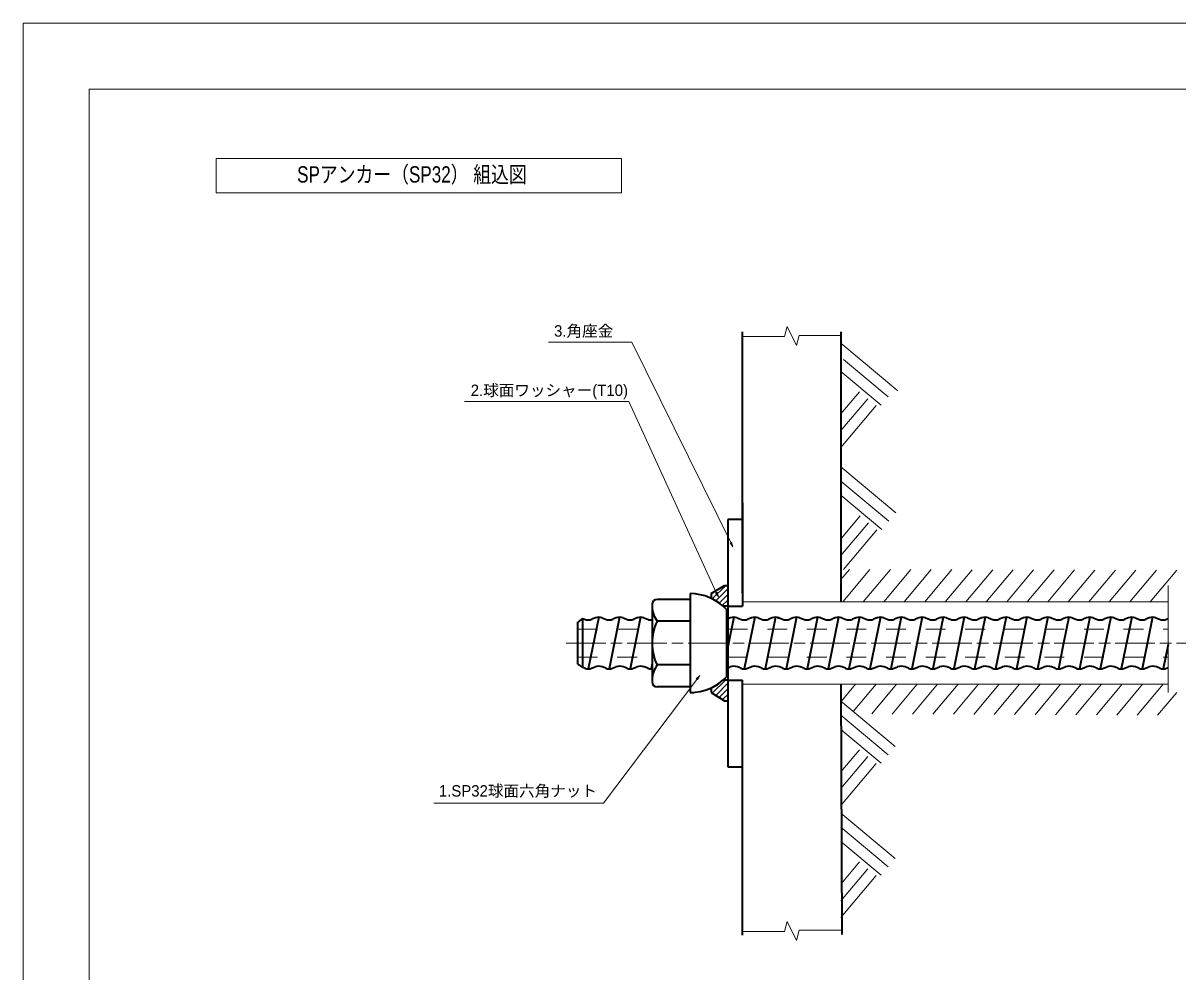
# Model space of a CAD drawing. Units: millimetres at full size, sheet at 1:2; details may follow other scales. Extents: x 1845 to 3525, y 1377 to 2565.
# Drawn here: x 1845 to 2545, y 1989 to 2565 of the extents above; entities that cross this region are included whole.
import ezdxf
from ezdxf.enums import TextEntityAlignment as Align

# ---------------------------------------------------------------- set-up
doc = ezdxf.new("R2010")
doc.units = ezdxf.units.MM
doc.header["$LTSCALE"] = 2
doc.header["$PDMODE"] = 32
doc.header["$PDSIZE"] = 1
doc.linetypes.add('CHAIN', pattern=[18.5, 12, -1.5, 3.5, -1.5])
doc.linetypes.add('DASHED_SPACED', pattern=[12, 6, -6])
for name, color, linetype, lineweight in [('1外形線', 7, 'Continuous', 35), ('2細い実線', 3, 'Continuous', 20), ('3隠れ線', 2, 'DASHED_SPACED', 13), ('4中心線', 1, 'CHAIN', 13), ('6寸法線', 4, 'Continuous', 13), ('7 枠・タイトル', 7, 'Continuous', 13)]:
    doc.layers.add(name, color=color, linetype=linetype, lineweight=lineweight)
doc.styles.add('ＭＳ Ｐゴシック', font='')
doc.styles.get('ＭＳ Ｐゴシック').set_extended_font_data('MS PGothic')
pattern_1 = [(45, (1344.349, 1950.334), (-1.6838, 1.6838), [])]

# ---------------------------------------------------------------- blocks, each defined once
blk = doc.blocks.new('open_arrow')
at = {"color": 0, "linetype": 'Continuous', "lineweight": -2}
blk.add_lwpolyline([(7.5, 1.25), (0, 0), (7.5, -1.25)], dxfattribs=at)

msp = doc.modelspace()

# ---------------------------------------------------------------- hatches: boundary and pattern name
at = {"layer": '2細い実線'}
h = msp.add_hatch(dxfattribs=at)
h.set_pattern_fill('USER', color=256, style=0, pattern_type=2)
h.set_pattern_definition(pattern_1)
h.paths.add_polyline_path([(2262.312, 2218.75), (2262.312, 2215.862, -0.0702), (2269.312, 2211.25), (2272.312, 2211.25), (2272.312, 2223.75), (2270.312, 2223.75)])
h = msp.add_hatch(dxfattribs=at)
h.set_pattern_fill('USER', color=256, style=0, pattern_type=2)
h.set_pattern_definition(pattern_1)
h.paths.add_polyline_path([(2272.312, 2166.25), (2269.312, 2166.25, -0.0702), (2262.312, 2161.638), (2262.312, 2158.75), (2270.312, 2153.75), (2272.312, 2153.75)])

# ---------------------------------------------------------------- linework, layer by layer
at = {"layer": '1外形線'}
for p, q in [((2281.309, 2219.199), (2281.309, 2377.633)), ((2340.94, 2377.633), (2340.94, 2213.75)), ((2281.309, 2273.75), (2281.309, 2213.75)), ((2281.312, 2263.75), (2272.312, 2263.75)), ((2272.312, 2263.75), (2272.312, 2113.75)), ((2281.312, 2263.75), (2281.312, 2211.25)), ((2262.312, 2218.75), (2270.312, 2223.75)), ((2270.312, 2223.75), (2272.312, 2223.75)), ((2272.312, 2223.75), (2272.312, 2153.75)), ((2249.469, 2215.3), (2229.469, 2215.3)), ((2249.469, 2218.75), (2249.469, 2158.75)), ((2262.312, 2218.75), (2262.312, 2215.862)), ((2226.469, 2212.3), (2226.469, 2165.2)), ((2272.312, 2211.25), (2269.312, 2211.25)), ((2271.469, 2209.146), (2271.469, 2168.354)), ((2272.312, 2211.25), (2281.312, 2211.25)), ((2184.312, 2203.659), (2181.312, 2201.485)), ((2181.312, 2176.015), (2181.312, 2201.485)), ((2184.312, 2203.659), (2185.467, 2203.199)), ((2184.312, 2203.659), (2184.312, 2174.007)), ((2194.046, 2204.42), (2187.696, 2173.08)), ((2192.022, 2204.034), (2189.925, 2203.199)), ((2196.07, 2204.034), (2198.167, 2203.199)), ((2206.746, 2204.42), (2200.396, 2173.08)), ((2204.722, 2204.034), (2202.625, 2203.199)), ((2208.77, 2204.034), (2210.867, 2203.199)), ((2219.446, 2204.42), (2213.096, 2173.08)), ((2217.422, 2204.034), (2215.325, 2203.199)), ((2221.47, 2204.034), (2223.567, 2203.199)), ((2249.469, 2202.025), (2229.469, 2202.025)), ((2275.943, 2204.42), (2272.312, 2186.502)), ((2273.918, 2204.034), (2272.312, 2203.394)), ((2277.967, 2204.034), (2280.064, 2203.199)), ((2288.643, 2204.42), (2282.293, 2173.08)), ((2286.618, 2204.034), (2284.522, 2203.199)), ((2290.667, 2204.034), (2292.764, 2203.199)), ((2301.343, 2204.42), (2294.993, 2173.08)), ((2299.318, 2204.034), (2297.222, 2203.199)), ((2303.367, 2204.034), (2305.464, 2203.199)), ((2314.043, 2204.42), (2307.693, 2173.08)), ((2312.018, 2204.034), (2309.922, 2203.199)), ((2316.067, 2204.034), (2318.164, 2203.199)), ((2326.743, 2204.42), (2320.393, 2173.08)), ((2324.718, 2204.034), (2322.622, 2203.199)), ((2328.767, 2204.034), (2330.864, 2203.199)), ((2339.443, 2204.42), (2333.093, 2173.08)), ((2337.418, 2204.034), (2335.322, 2203.199)), ((2341.467, 2204.034), (2343.564, 2203.199)), ((2352.143, 2204.42), (2345.793, 2173.08)), ((2350.118, 2204.034), (2348.022, 2203.199)), ((2354.167, 2204.034), (2356.264, 2203.199)), ((2364.843, 2204.42), (2358.493, 2173.08)), ((2362.818, 2204.034), (2360.722, 2203.199)), ((2366.867, 2204.034), (2368.964, 2203.199)), ((2377.543, 2204.42), (2371.193, 2173.08)), ((2375.518, 2204.034), (2373.422, 2203.199)), ((2379.567, 2204.034), (2381.664, 2203.199)), ((2390.243, 2204.42), (2383.893, 2173.08)), ((2388.218, 2204.034), (2386.122, 2203.199)), ((2392.267, 2204.034), (2394.364, 2203.199)), ((2402.943, 2204.42), (2396.593, 2173.08)), ((2400.918, 2204.034), (2398.822, 2203.199)), ((2404.967, 2204.034), (2407.064, 2203.199)), ((2415.643, 2204.42), (2409.293, 2173.08)), ((2413.618, 2204.034), (2411.522, 2203.199)), ((2417.667, 2204.034), (2419.764, 2203.199)), ((2426.318, 2204.034), (2424.222, 2203.199)), ((2428.343, 2204.42), (2425.168, 2188.75)), ((2430.367, 2204.034), (2432.464, 2203.199)), ((2441.043, 2204.42), (2434.693, 2173.08)), ((2439.018, 2204.034), (2436.922, 2203.199)), ((2443.067, 2204.034), (2445.164, 2203.199)), ((2453.743, 2204.42), (2447.393, 2173.08)), ((2451.718, 2204.034), (2449.622, 2203.199)), ((2455.767, 2204.034), (2457.864, 2203.199)), ((2466.443, 2204.42), (2460.093, 2173.08)), ((2464.418, 2204.034), (2462.322, 2203.199)), ((2468.467, 2204.034), (2470.564, 2203.199)), ((2477.118, 2204.034), (2475.022, 2203.199)), ((2479.143, 2204.42), (2475.968, 2188.75)), ((2481.167, 2204.034), (2483.264, 2203.199)), ((2491.843, 2204.42), (2485.493, 2173.08)), ((2489.818, 2204.034), (2487.722, 2203.199)), ((2493.867, 2204.034), (2495.964, 2203.199)), ((2504.543, 2204.42), (2498.193, 2173.08)), ((2502.518, 2204.034), (2500.422, 2203.199)), ((2506.567, 2204.034), (2508.664, 2203.199)), ((2517.243, 2204.42), (2510.893, 2173.08)), ((2515.218, 2204.034), (2513.122, 2203.199)), ((2519.267, 2204.034), (2521.364, 2203.199)), ((2529.943, 2204.42), (2523.593, 2173.08)), ((2527.918, 2204.034), (2525.822, 2203.199)), ((2531.967, 2204.034), (2534.064, 2203.199)), ((2539.309, 2203.512), (2538.522, 2203.199)), ((2425.168, 2188.75), (2421.993, 2173.08)), ((2475.968, 2188.75), (2472.793, 2173.08)), ((2539.309, 2187.966), (2536.293, 2173.08)), ((2181.312, 2176.015), (2184.312, 2174.007)), ((2185.672, 2173.466), (2184.312, 2174.007)), ((2189.72, 2173.466), (2191.817, 2174.3)), ((2198.372, 2173.466), (2196.275, 2174.3)), ((2202.42, 2173.466), (2204.517, 2174.3)), ((2211.072, 2173.466), (2208.975, 2174.3)), ((2215.12, 2173.466), (2217.217, 2174.3)), ((2223.772, 2173.466), (2221.675, 2174.3)), ((2226.469, 2176.403), (2225.796, 2173.08)), ((2249.469, 2175.475), (2229.469, 2175.475)), ((2272.312, 2173.743), (2273.714, 2174.3)), ((2280.268, 2173.466), (2278.172, 2174.3)), ((2284.317, 2173.466), (2286.414, 2174.3)), ((2292.968, 2173.466), (2290.872, 2174.3)), ((2297.017, 2173.466), (2299.114, 2174.3)), ((2305.668, 2173.466), (2303.572, 2174.3)), ((2309.717, 2173.466), (2311.814, 2174.3)), ((2318.368, 2173.466), (2316.272, 2174.3)), ((2322.417, 2173.466), (2324.514, 2174.3)), ((2331.068, 2173.466), (2328.972, 2174.3)), ((2335.117, 2173.466), (2337.214, 2174.3)), ((2343.768, 2173.466), (2341.672, 2174.3)), ((2347.817, 2173.466), (2349.914, 2174.3)), ((2356.468, 2173.466), (2354.372, 2174.3)), ((2360.517, 2173.466), (2362.614, 2174.3)), ((2369.168, 2173.466), (2367.072, 2174.3)), ((2373.217, 2173.466), (2375.314, 2174.3)), ((2381.868, 2173.466), (2379.772, 2174.3)), ((2385.917, 2173.466), (2388.014, 2174.3)), ((2394.568, 2173.466), (2392.472, 2174.3)), ((2398.617, 2173.466), (2400.714, 2174.3)), ((2407.268, 2173.466), (2405.172, 2174.3)), ((2411.317, 2173.466), (2413.414, 2174.3)), ((2419.968, 2173.466), (2417.872, 2174.3)), ((2424.017, 2173.466), (2426.114, 2174.3)), ((2432.668, 2173.466), (2430.572, 2174.3)), ((2436.717, 2173.466), (2438.814, 2174.3)), ((2445.368, 2173.466), (2443.272, 2174.3)), ((2449.417, 2173.466), (2451.514, 2174.3)), ((2458.068, 2173.466), (2455.972, 2174.3)), ((2462.117, 2173.466), (2464.214, 2174.3)), ((2470.768, 2173.466), (2468.672, 2174.3)), ((2474.817, 2173.466), (2476.914, 2174.3)), ((2483.468, 2173.466), (2481.372, 2174.3)), ((2487.517, 2173.466), (2489.614, 2174.3)), ((2496.168, 2173.466), (2494.072, 2174.3)), ((2500.217, 2173.466), (2502.314, 2174.3)), ((2508.868, 2173.466), (2506.772, 2174.3)), ((2512.917, 2173.466), (2515.014, 2174.3)), ((2521.568, 2173.466), (2519.472, 2174.3)), ((2525.617, 2173.466), (2527.714, 2174.3)), ((2534.268, 2173.466), (2532.172, 2174.3)), ((2538.317, 2173.466), (2539.309, 2173.861)), ((2272.312, 2166.25), (2269.312, 2166.25)), ((2272.312, 2166.25), (2281.312, 2166.25)), ((2281.312, 2113.75), (2281.312, 2166.25)), ((2249.469, 2162.2), (2229.469, 2162.2)), ((2262.312, 2161.638), (2262.312, 2158.75)), ((2262.312, 2158.75), (2270.312, 2153.75)), ((2281.309, 2011.562), (2281.315, 2163.75)), ((2340.94, 2163.75), (2341.419, 2011.947)), ((2270.312, 2153.75), (2272.312, 2153.75)), ((2272.312, 2113.75), (2281.312, 2113.75))]:
    msp.add_line(p, q, dxfattribs=at)
for centre, radius, start, end in [((2229.469, 2212.3), 3, 90, 180), ((2249.469, 2188.75), 30, 42.83343, 90), ((2249.469, 2188.75), 30, 48.59038, 64.65267), ((2241.469, 2211.025), 15, 180, 216.8699), ((2187.696, 2208.77), 6, 248.19211, 291.80789), ((2194.046, 2198.92), 5.5, 68.40525, 111.59475), ((2200.396, 2208.77), 6, 248.19211, 291.80789), ((2206.746, 2198.92), 5.5, 68.40525, 111.59475), ((2213.096, 2208.77), 6, 248.19211, 291.80789), ((2219.446, 2198.92), 5.5, 68.40525, 111.59475), ((2225.796, 2208.77), 6, 248.19211, 276.44271), ((2257.34, 2188.75), 30.871, 154.53143, 180), ((2275.943, 2198.92), 5.5, 68.40525, 111.59475), ((2282.293, 2208.77), 6, 248.19211, 291.80789), ((2288.643, 2198.92), 5.5, 68.40525, 111.59475), ((2294.993, 2208.77), 6, 248.19211, 291.80789), ((2301.343, 2198.92), 5.5, 68.40525, 111.59475), ((2307.693, 2208.77), 6, 248.19211, 291.80789), ((2314.043, 2198.92), 5.5, 68.40525, 111.59475), ((2320.393, 2208.77), 6, 248.19211, 291.80789), ((2326.743, 2198.92), 5.5, 68.40525, 111.59475), ((2333.093, 2208.77), 6, 248.19211, 291.80789), ((2339.443, 2198.92), 5.5, 68.40525, 111.59475), ((2345.793, 2208.77), 6, 248.19211, 291.80789), ((2352.143, 2198.92), 5.5, 68.40525, 111.59475), ((2358.493, 2208.77), 6, 248.19211, 291.80789), ((2364.843, 2198.92), 5.5, 68.40525, 111.59475), ((2371.193, 2208.77), 6, 248.19211, 291.80789), ((2377.543, 2198.92), 5.5, 68.40525, 111.59475), ((2383.893, 2208.77), 6, 248.19211, 291.80789), ((2390.243, 2198.92), 5.5, 68.40525, 111.59475), ((2396.593, 2208.77), 6, 248.19211, 291.80789), ((2402.943, 2198.92), 5.5, 68.40525, 111.59475), ((2409.293, 2208.77), 6, 248.19211, 291.80789), ((2415.643, 2198.92), 5.5, 68.40525, 111.59475), ((2421.993, 2208.77), 6, 248.19211, 291.80789), ((2428.343, 2198.92), 5.5, 68.40525, 111.59475), ((2434.693, 2208.77), 6, 248.19211, 291.80789), ((2441.043, 2198.92), 5.5, 68.40525, 111.59475), ((2447.393, 2208.77), 6, 248.19211, 291.80789), ((2453.743, 2198.92), 5.5, 68.40525, 111.59475), ((2460.093, 2208.77), 6, 248.19211, 291.80789), ((2466.443, 2198.92), 5.5, 68.40525, 111.59475), ((2472.793, 2208.77), 6, 248.19211, 291.80789), ((2479.143, 2198.92), 5.5, 68.40525, 111.59475), ((2485.493, 2208.77), 6, 248.19211, 291.80789), ((2491.843, 2198.92), 5.5, 68.40525, 111.59475), ((2498.193, 2208.77), 6, 248.19211, 291.80789), ((2504.543, 2198.92), 5.5, 68.40525, 111.59475), ((2510.893, 2208.77), 6, 248.19211, 291.80789), ((2517.243, 2198.92), 5.5, 68.40525, 111.59475), ((2523.593, 2208.77), 6, 248.19211, 291.80789), ((2529.943, 2198.92), 5.5, 68.40525, 111.59475), ((2536.293, 2208.77), 6, 248.19211, 291.80789), ((2257.34, 2188.75), 30.871, 180, 205.46858), ((2187.696, 2178.58), 5.5, 248.40525, 291.59475), ((2194.046, 2168.73), 6, 68.19211, 111.80789), ((2200.396, 2178.58), 5.5, 248.40525, 291.59475), ((2206.746, 2168.73), 6, 68.19211, 111.80789), ((2213.096, 2178.58), 5.5, 248.40525, 291.59475), ((2219.446, 2168.73), 6, 68.19211, 111.80789), ((2225.796, 2178.58), 5.5, 248.40525, 277.03124), ((2241.469, 2166.475), 15, 143.1301, 180), ((2275.943, 2168.73), 6, 68.19211, 111.80789), ((2282.293, 2178.58), 5.5, 248.40525, 291.59475), ((2288.643, 2168.73), 6, 68.19211, 111.80789), ((2294.993, 2178.58), 5.5, 248.40525, 291.59475), ((2301.343, 2168.73), 6, 68.19211, 111.80789), ((2307.693, 2178.58), 5.5, 248.40525, 291.59475), ((2314.043, 2168.73), 6, 68.19211, 111.80789), ((2320.393, 2178.58), 5.5, 248.40525, 291.59475), ((2326.743, 2168.73), 6, 68.19211, 111.80789), ((2333.093, 2178.58), 5.5, 248.40525, 291.59475), ((2339.443, 2168.73), 6, 68.19211, 111.80789), ((2345.793, 2178.58), 5.5, 248.40525, 291.59475), ((2352.143, 2168.73), 6, 68.19211, 111.80789), ((2358.493, 2178.58), 5.5, 248.40525, 291.59475), ((2364.843, 2168.73), 6, 68.19211, 111.80789), ((2371.193, 2178.58), 5.5, 248.40525, 291.59475), ((2377.543, 2168.73), 6, 68.19211, 111.80789), ((2383.893, 2178.58), 5.5, 248.40525, 291.59475), ((2390.243, 2168.73), 6, 68.19211, 111.80789), ((2396.593, 2178.58), 5.5, 248.40525, 291.59475), ((2402.943, 2168.73), 6, 68.19211, 111.80789), ((2409.293, 2178.58), 5.5, 248.40525, 291.59475), ((2415.643, 2168.73), 6, 68.19211, 111.80789), ((2421.993, 2178.58), 5.5, 248.40525, 291.59475), ((2428.343, 2168.73), 6, 68.19211, 111.80789), ((2434.693, 2178.58), 5.5, 248.40525, 291.59475), ((2441.043, 2168.73), 6, 68.19211, 111.80789), ((2447.393, 2178.58), 5.5, 248.40525, 291.59475), ((2453.743, 2168.73), 6, 68.19211, 111.80789), ((2460.093, 2178.58), 5.5, 248.40525, 291.59475), ((2466.443, 2168.73), 6, 68.19211, 111.80789), ((2472.793, 2178.58), 5.5, 248.40525, 291.59475), ((2479.143, 2168.73), 6, 68.19211, 111.80789), ((2485.493, 2178.58), 5.5, 248.40525, 291.59475), ((2491.843, 2168.73), 6, 68.19211, 111.80789), ((2498.193, 2178.58), 5.5, 248.40525, 291.59475), ((2504.543, 2168.73), 6, 68.19211, 111.80789), ((2510.893, 2178.58), 5.5, 248.40525, 291.59475), ((2517.243, 2168.73), 6, 68.19211, 111.80789), ((2523.593, 2178.58), 5.5, 248.40525, 291.59475), ((2529.943, 2168.73), 6, 68.19211, 111.80789), ((2536.293, 2178.58), 5.5, 248.40525, 291.59475), ((2229.469, 2165.2), 3, 180, 270), ((2249.469, 2188.75), 30, 270, 317.16657), ((2249.469, 2188.75), 30, 295.34733, 311.40962), ((2249.499, 2188.75), 30, 270, 274.09604)]:
    msp.add_arc(centre, radius, start, end, dxfattribs=at)
at = {"layer": '2細い実線'}
for p, q in [((2281.309, 2374.632), (2306.641, 2374.632)), ((2308.36, 2380.806), (2306.641, 2374.632)), ((2308.36, 2380.806), (2313.889, 2369.243)), ((2315.607, 2375.417), (2313.889, 2369.243)), ((2315.607, 2375.417), (2340.94, 2375.417)), ((2340.94, 2227.322), (2346.095, 2233.466)), ((2341.986, 2213.75), (2358.502, 2233.433)), ((2354.42, 2213.75), (2370.909, 2233.401)), ((2366.854, 2213.75), (2383.315, 2233.368)), ((2379.288, 2213.75), (2395.722, 2233.336)), ((2391.722, 2213.75), (2408.129, 2233.303)), ((2404.156, 2213.75), (2420.536, 2233.271)), ((2416.59, 2213.75), (2432.942, 2233.238)), ((2429.024, 2213.75), (2445.349, 2233.206)), ((2441.458, 2213.75), (2457.756, 2233.173)), ((2453.892, 2213.75), (2470.162, 2233.141)), ((2466.326, 2213.75), (2482.569, 2233.108)), ((2478.76, 2213.75), (2494.976, 2233.076)), ((2491.194, 2213.75), (2507.383, 2233.043)), ((2503.628, 2213.75), (2519.789, 2233.011)), ((2516.062, 2213.75), (2532.196, 2232.978)), ((2528.496, 2213.75), (2544.603, 2232.946)), ((2539.309, 2158.75), (2539.309, 2223.75)), ((2539.309, 2213.75), (2281.309, 2213.75)), ((2539.309, 2163.75), (2281.309, 2163.75)), ((2341.103, 2153.425), (2349.767, 2163.75)), ((2348.4, 2147.302), (2362.201, 2163.75)), ((2359.565, 2145.791), (2374.635, 2163.75)), ((2371.951, 2145.733), (2387.069, 2163.75)), ((2384.336, 2145.675), (2399.503, 2163.75)), ((2396.721, 2145.617), (2411.937, 2163.75)), ((2409.107, 2145.559), (2424.371, 2163.75)), ((2421.492, 2145.501), (2436.805, 2163.75)), ((2433.877, 2145.443), (2449.239, 2163.75)), ((2446.263, 2145.385), (2461.673, 2163.75)), ((2458.648, 2145.327), (2474.107, 2163.75)), ((2471.033, 2145.269), (2486.541, 2163.75)), ((2483.419, 2145.211), (2498.975, 2163.75)), ((2495.804, 2145.153), (2511.409, 2163.75)), ((2508.189, 2145.095), (2523.843, 2163.75)), ((2520.574, 2145.037), (2536.277, 2163.75)), ((2532.96, 2144.979), (2544.515, 2158.75)), ((2508.183, 2145.087), (2508.183, 2145.087)), ((2308.36, 2019.952), (2306.641, 2013.779)), ((2308.36, 2019.952), (2313.889, 2008.39)), ((2281.309, 2013.78), (2306.641, 2013.779)), ((2315.607, 2014.563), (2313.889, 2008.39)), ((2315.607, 2014.563), (2341.129, 2014.62))]:
    msp.add_line(p, q, dxfattribs=at)
at = {"layer": '2細い実線', "lineweight": 13}
for p, q in [((2375.328, 2341.792), (2340.94, 2370.648)), ((2369.543, 2338.08), (2342.457, 2360.808)), ((2365.325, 2333.053), (2340.94, 2353.514)), ((2340.94, 2327.814), (2352.188, 2341.22)), ((2340.94, 2317.605), (2357.216, 2337.001)), ((2340.94, 2307.395), (2362.243, 2332.783)), ((2374.15, 2267.764), (2340.94, 2295.632)), ((2369.932, 2262.737), (2340.94, 2287.065)), ((2365.714, 2257.71), (2340.94, 2278.498)), ((2341.329, 2252.471), (2352.578, 2265.877)), ((2340.94, 2241.798), (2357.605, 2261.659)), ((2342.523, 2233.475), (2362.632, 2257.441)), ((2373.777, 2126.008), (2340.94, 2153.562)), ((2369.559, 2120.981), (2340.94, 2144.995)), ((2365.341, 2115.954), (2340.94, 2136.429)), ((2340.956, 2110.715), (2352.204, 2124.121)), ((2340.94, 2100.487), (2357.232, 2119.903)), ((2340.94, 2090.277), (2362.259, 2115.684)), ((2373.793, 2058.048), (2340.94, 2085.615)), ((2369.574, 2053.021), (2340.94, 2077.048)), ((2365.356, 2047.994), (2340.94, 2068.482)), ((2340.94, 2032.508), (2357.247, 2051.943)), ((2340.971, 2042.755), (2352.22, 2056.161)), ((2340.94, 2022.299), (2362.274, 2047.724))]:
    msp.add_line(p, q, dxfattribs=at)
at = {"layer": '2細い実線'}
msp.add_point((2303.045, 2203.995), dxfattribs=at)
at = {"layer": '3隠れ線'}
for p, q in [((2181.312, 2197.25), (2226.469, 2197.25)), ((2272.312, 2197.25), (2539.309, 2197.25)), ((2181.312, 2180.25), (2226.469, 2180.25)), ((2272.312, 2180.25), (2539.309, 2180.25))]:
    msp.add_line(p, q, dxfattribs=at)
at = {"layer": '4中心線'}
msp.add_line((2174.309, 2188.75), (3215.776, 2188.75), dxfattribs=at)
at = {"layer": '6寸法線'}
for points in [[(2275.454, 2247.136), (2274.124, 2249.825), (2214.073, 2371.278), (2163.555, 2371.278)], [(2266.598, 2216.806), (2265.349, 2219.534), (2212.314, 2335.346), (2112.613, 2335.346)], [(2255.303, 2169.142), (2253.496, 2166.748), (2196.892, 2091.748), (2093.994, 2091.748)]]:
    msp.add_lwpolyline(points, dxfattribs=at)
at = {"layer": '7 枠・タイトル'}
for p, q in [((1845.001, 2564.798), (1845.001, 1376.798)), ((1845.001, 2564.798), (3525.001, 2564.798)), ((1885.001, 2524.798), (1885.001, 1416.798)), ((1885.001, 2524.798), (3485.001, 2524.798)), ((1962.024, 2461.928), (1962.024, 2482.727)), ((1962.024, 2482.727), (2207.952, 2482.727)), ((2207.952, 2461.928), (2207.952, 2482.727)), ((1962.024, 2461.928), (2207.952, 2461.928))]:
    msp.add_line(p, q, dxfattribs=at)

# ---------------------------------------------------------------- block references
at = {"layer": '6寸法線', "xscale": 0.4, "yscale": 0.4}
for p, rotation in [((2275.454, 2247.136), 116.3), ((2266.598, 2216.806), 114.6), ((2255.303, 2169.142), 233)]:
    msp.add_blockref('open_arrow', p, dxfattribs=dict(at, rotation=rotation))

# ---------------------------------------------------------------- texts
at = {"layer": '6寸法線', "style": 'ＭＳ Ｐゴシック'}
for s, p in [('3.角座金', (2166.97, 2372.55)), ('2.球面ワッシャー(T10)', (2116.426, 2336.544)), ('1.SP32球面六角ナット', (2097.103, 2093.585))]:
    msp.add_text(s, height=6.928, dxfattribs=at).set_placement(p, align=Align.BOTTOM_LEFT)
at = {"layer": '7 枠・タイトル', "style": 'ＭＳ Ｐゴシック', "width": 0.8}
msp.add_text('SPアンカー（SP32） 組込図', height=9.897, dxfattribs=at).set_placement((2011.16, 2465.099), align=Align.BOTTOM_LEFT)

doc.saveas('drawing.dxf')
